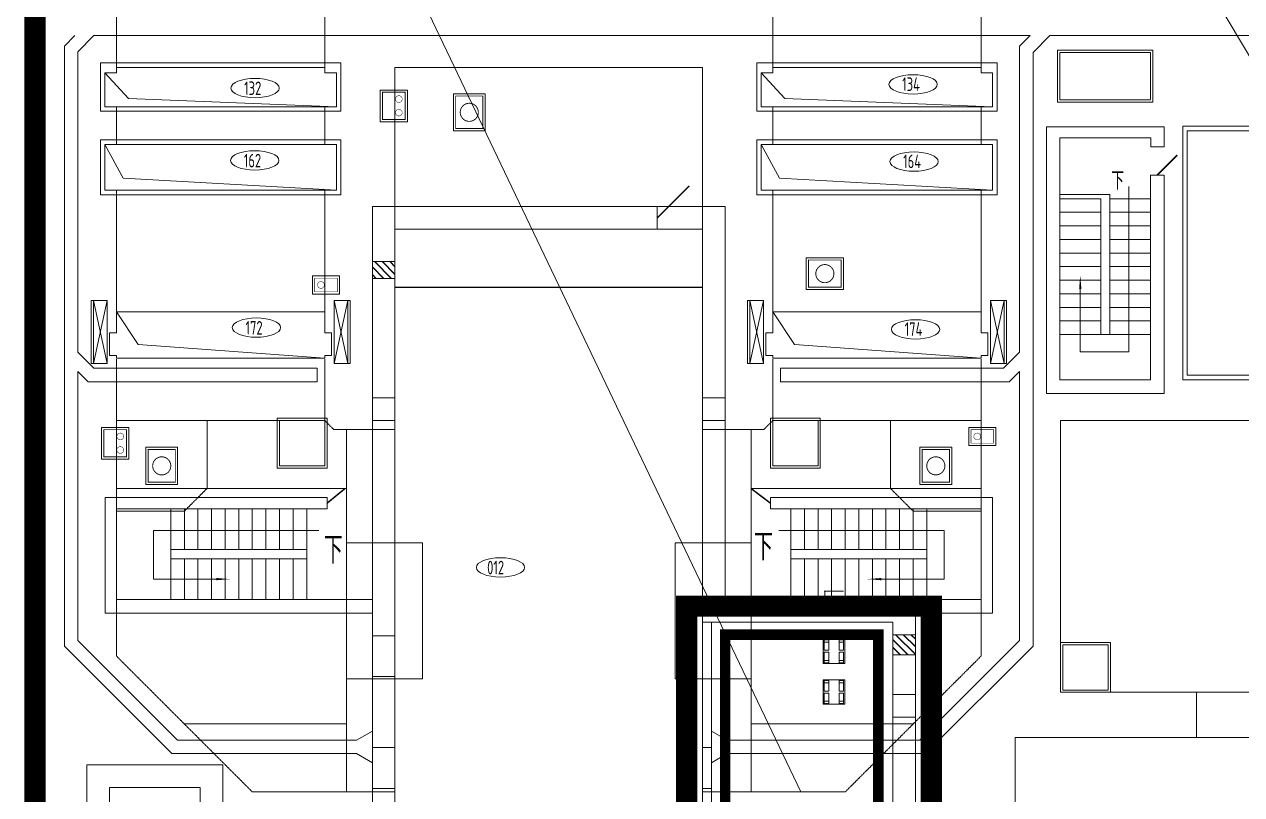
# Model space of a CAD drawing. Header units: millimetres. Extents: x 2756 to 52640, y 2442 to 34683.
# Drawn here: x 30189 to 41380, y 16659 to 23742 of the extents above; entities that cross this region are included whole.
import ezdxf

# ---------------------------------------------------------------- set-up
doc = ezdxf.new("R2010")
doc.units = ezdxf.units.MM
doc.linetypes.add('ACAD_ISO02W100', pattern=[15, 12, -3])
for name, color, linetype, lineweight in [('A', 1, 'Continuous', 0), ('D0墙体', 7, 'Continuous', 0), ('D0标注及说明', 7, 'Continuous', 0), ('D1墙体', 7, 'Continuous', 0), ('D2墙体', 7, 'Continuous', 0), ('SFS-A', 1, 'Continuous', 0)]:
    doc.layers.add(name, color=color, linetype=linetype, lineweight=lineweight)
doc.styles.add('文字及标注', font='tssdeng.shx', dxfattribs={"width": 0.7, "bigfont": 'hztxt.shx'})

msp = doc.modelspace()

# ---------------------------------------------------------------- hatches: boundary and pattern name
at = {"layer": 'D2墙体'}
h = msp.add_hatch(dxfattribs=at)
h.set_pattern_fill('JIS_RC_30', color=0, scale=1.665600660477675, angle=180, style=0)
h.set_pattern_definition([(315, (156949.9787041513, -398705.6152542201), (-35.33272565317667, -35.33272565317666), []), (315, (156951.6443047969, -398705.6152542201), (-35.33272565317667, -35.33272565317666), []), (315, (156953.3099054669, -398705.6152542201), (-35.33272565317667, -35.33272565317666), [])])
h.paths.add_polyline_path([(33388.49170062746, 21406.01940386221), (33596.69178318008, 21406.01940386221), (33596.69178318008, 21560.08746496067), (33388.49170062746, 21560.08746496067)])
h = msp.add_hatch(dxfattribs=at)
h.set_pattern_fill('JIS_RC_30', color=0, scale=1.665600660477675, angle=180, style=0)
h.set_pattern_definition([(315, (231540.1301241348, 204543.1872677299), (-35.33272565317667, -35.33272565317666), []), (315, (231541.7957247804, 204543.1872677299), (-35.33272565317667, -35.33272565317666), []), (315, (231543.4613254504, 204543.1872677299), (-35.33272565317667, -35.33272565317666), [])])
h.paths.add_polyline_path([(38172.92959783491, 17945.73403172105), (38172.92959783491, 18128.95010437016), (38381.12968041174, 18128.95010437016), (38381.12968041174, 17945.73403172105)])

# ---------------------------------------------------------------- linework, layer by layer
at = {"color": 5, "const_width": 194.8072896}
msp.add_lwpolyline([(52417.65409567681, 24449.53920148351), (30286.67587989834, 24449.53920148351), (30286.67587989834, 14727.3261643794), (36277.9434371531, 14727.3261643794), (36277.9434371531, 18391.64761781032), (38527.23514761202, 18391.64761781032), (38527.23514761202, 14718.72547315541), (44235.35059257931, 14718.72547315541), (44235.35059257931, 18391.64761781032), (46484.64230303801, 18391.64761781032), (46484.64230303801, 14831.42620603382), (52333.24306460153, 14831.42620603382)], dxfattribs=at)
at = {"color": 1, "const_width": 97.40364480000002}
msp.add_lwpolyline([(36632.24898693021, 15987.82045532719), (36632.24898693021, 18129.16134705688), (38038.97339314673, 18129.16134705688), (38038.97339314673, 15620.69596929537)], dxfattribs=at)
at = {"layer": 'A', "color": 1, "linetype": 'ByBlock', "lineweight": 0}
msp.add_line((37327.6793504144, 16684.04153141021), (32854.79133738772, 26049.63937339993), dxfattribs=at)
at = {"layer": 'A', "color": 3, "linetype": 'ByBlock', "lineweight": 0}
msp.add_line((45402.71214602873, 16807.17337920007), (39904.44637235449, 26049.63939459986), dxfattribs=at)
at = {"layer": 'D0墙体', "color": 0, "linetype": 'ACAD_ISO02W100'}
for p, q in [((31035.83076769192, 24448.42497845684), (31035.83076769192, 23346.44417332477)), ((32951.27152724503, 24448.42497845684), (32951.27152724503, 23346.44417332477)), ((37069.46916028866, 24448.42497845684), (37069.46916028866, 23346.44417332477)), ((38984.9099198413, 24448.42497845684), (38984.9099198413, 23346.44417332477)), ((36424.04890435337, 23346.44417332477), (33596.69178318008, 23346.44417332477)), ((33596.69178318008, 21857.81358302783), (33596.69178318008, 23346.44417332477)), ((36424.04890435337, 21857.81358302783), (36424.04890435337, 23346.44417332477)), ((31035.83076769192, 22984.17602966158), (31035.83076769192, 22638.5638926189)), ((32951.27152724503, 22984.17602966158), (32951.27152724503, 22638.5638926189)), ((37069.46916028866, 22984.17602966158), (37069.46916028866, 22638.5638926189)), ((38984.9099198413, 22984.17602966158), (38984.9099198413, 22638.5638926189)), ((40879.53067111698, 20514.92305051608), (40879.53067111698, 22763.48394216006)), ((40879.53067111698, 22763.48394216006), (43007.33551489757, 22763.48394216006)), ((31035.83076769192, 22215.91772501628), (31035.83076769192, 21099.96528250599)), ((32951.27152724503, 22215.91772501628), (32951.27152724503, 21099.96528250599)), ((37069.46916028866, 22215.91772501628), (37069.46916028866, 21099.96528250599)), ((38984.9099198413, 22215.91772501628), (38984.9099198413, 21099.96528250599)), ((31035.83076769192, 20662.74510912961), (31035.83076769192, 17933.242026769)), ((32951.27152724503, 20662.74510912961), (32951.27152724503, 20098.52288538954)), ((37069.46916028866, 20662.74510912961), (37069.46916028866, 20098.52288538954)), ((38984.9099198413, 20662.74510912961), (38984.9099198413, 17933.242026769)), ((43007.33551489757, 20514.92305051608), (40879.53067111698, 20514.92305051608)), ((32951.27152724503, 20098.52288538954), (31035.83076769192, 20098.52288538954)), ((31868.63109795129, 20098.52288538954), (31868.63109795129, 19473.922637707)), ((32951.27152724503, 20098.52288538954), (33034.55156028023, 20015.24285236295)), ((37069.46916028866, 20098.52288538954), (36986.18912725299, 20015.24285236295)), ((37069.46916028866, 20098.52288538954), (38984.9099198413, 20098.52288538954)), ((38152.10958960615, 20098.52288538954), (38152.10958960615, 19473.922637707)), ((33596.69178318008, 20015.24285236295), (33034.55156028023, 20015.24285236295)), ((33151.14360652058, 20015.24285236295), (33151.14360652058, 18974.24243956609)), ((36424.04890435337, 20015.24285236295), (36986.18912725299, 20015.24285236295)), ((36869.59708101288, 20015.24285236295), (36869.59708101288, 18974.24243956609)), ((33151.14360652058, 19473.922637707), (31035.83076769192, 19473.922637707)), ((31868.63109795129, 19473.922637707), (31660.43101537423, 19265.72255515438)), ((38984.9099198413, 19474.17883774711), (36869.59708101288, 19474.17883774711)), ((38152.10958960615, 19473.922637707), (38360.30967215876, 19265.72255515438)), ((31660.43101537423, 19265.72255515438), (31035.83076769192, 19265.72255515438)), ((38360.30967215876, 19265.72255515438), (38984.9099198413, 19265.72255515438)), ((33151.14360652058, 18974.24243956609), (33596.69178318008, 18974.24243956609)), ((33151.14360652058, 17725.04194421638), (33151.14360652058, 18974.24243956609)), ((36869.59708101288, 18974.24243956609), (36424.04890435337, 18974.24243956609)), ((36869.59708101288, 17725.04194421638), (36869.59708101288, 18974.24243956609)), ((31035.83076769192, 17933.242026769), (32285.03126308098, 16684.04153141021)), ((38984.9099198413, 17933.242026769), (37735.70942447646, 16684.04153141021)), ((33151.14360652058, 16684.04153141021), (33151.14360652058, 17725.04194421638)), ((33151.14360652058, 17725.04194421638), (33596.69178318008, 17725.04194421638)), ((36869.59708101288, 17725.04194421638), (36424.04890435337, 17725.04194421638)), ((36869.59708101288, 16684.04153141021), (36869.59708101288, 17725.04194421638)), ((33151.14360652058, 17310.24391091024), (31658.82888356884, 17310.24391091024)), ((36869.59708101288, 17310.24391091024), (38361.91180398836, 17310.24391091024)), ((33596.69178318008, 16684.04153141021), (32285.03126308098, 16684.04153141021)), ((36424.04890435337, 16684.04153141021), (37735.70942447646, 16684.04153141021))]:
    msp.add_line(p, q, dxfattribs=at)
at = {"layer": 'D0墙体', "color": 0}
for p, q in [((30556.97057780376, 23542.44817741102), (30652.44668931174, 23637.92428890386)), ((30681.89062734492, 23490.70459868354), (30829.11031758352, 23637.92428890386)), ((39245.76239145556, 23637.92428890386), (30829.11031758352, 23637.92428890386)), ((30907.04264300349, 23637.92428890386), (39434.32617167229, 23637.92428890386)), ((39434.32617167229, 23637.92428890386), (39338.85006018807, 23542.44817741102)), ((39618.13409730405, 23637.92428890386), (39463.77010972946, 23483.56030132939)), ((42965.39957191268, 23637.92428890386), (39618.13409730405, 23637.92428890386)), ((39665.12182140126, 23637.92428890386), (43394.29174196962, 23637.92428890386)), ((30556.97057780376, 18024.85006309676), (30556.97057780376, 23542.44817741102)), ((39338.85006018807, 20726.68476632066), (39338.85006018807, 23542.44817741102)), ((30681.89062734492, 20726.68476632066), (30681.89062734492, 23490.70459868354)), ((39463.77010972946, 18024.85006309676), (39463.77010972946, 23483.56030132939)), ((31035.83076769192, 23296.47615351193), (30929.6487256024, 23296.47615351193)), ((30929.6487256024, 23296.47615351193), (30929.6487256024, 22984.17602966158)), ((31146.5866054642, 23061.47724186713), (30929.6487256024, 23296.47615351193)), ((31035.83076769192, 23346.44417332477), (31035.83076769192, 23296.47615351193)), ((31035.83076769192, 23346.44417332477), (32951.27152724503, 23346.44417332477)), ((32951.27152724503, 23346.44417332477), (32951.27152724503, 23296.47615351193)), ((32951.27152724503, 23296.47615351193), (33057.45356935853, 23296.47615351193)), ((33057.45356935853, 23296.47615351193), (33057.45356935853, 22984.17602966158)), ((37069.46916028866, 23296.47615351193), (36963.28711817492, 23296.47615351193)), ((36963.28711817492, 23296.47615351193), (36963.28711817492, 22984.17602966158)), ((37180.22499803602, 23061.47724186713), (36963.28711817492, 23296.47615351193)), ((37069.46916028866, 23346.44417332477), (37069.46916028866, 23296.47615351193)), ((38984.9099198413, 23346.44417332477), (37069.46916028866, 23346.44417332477)), ((38984.9099198413, 23346.44417332477), (38984.9099198413, 23296.47615351193)), ((38984.9099198413, 23296.47615351193), (39091.09196193083, 23296.47615351193)), ((39091.09196193083, 23296.47615351193), (39091.09196193083, 22984.17602966158)), ((33057.45356935853, 22984.17602966158), (31146.5866054642, 23061.47724186713)), ((39091.09196193083, 22984.17602966158), (37180.22499803602, 23061.47724186713)), ((30929.6487256024, 22984.17602966158), (33057.45356935853, 22984.17602966158)), ((39091.09196193083, 22984.17602966158), (36963.28711817492, 22984.17602966158)), ((39584.52615762022, 20348.36298446302), (39584.52615762022, 22800.77599914992)), ((39584.52615762022, 22800.77599914992), (40667.16658691395, 22800.77599914992)), ((40837.89065463547, 20473.28303400139), (40837.89065463547, 22805.12395866882)), ((40837.89065463547, 22805.12395866882), (43048.9755314033, 22805.12395866882)), ((31097.67093417616, 22328.51314984486), (30929.6487256024, 22638.5638926189)), ((37131.30932677243, 22328.51314984486), (36963.28711817492, 22638.5638926189)), ((39709.4462071374, 20473.28303400139), (39709.4462071374, 22699.61398047223)), ((33057.45356935853, 22215.91772501628), (31097.67093417616, 22328.51314984486)), ((39091.09196193083, 22215.91772501628), (37131.30932677243, 22328.51314984486)), ((40542.24653739677, 22356.51601349461), (40542.24653739677, 20473.28303400139)), ((40542.24653739677, 22356.51601349461), (40667.16658691395, 22356.51601349461)), ((40667.16658691395, 20348.36298446302), (40667.16658691395, 22356.51601349461)), ((40167.48638877281, 20889.68319911897), (40167.48638877281, 22177.53549202243)), ((40342.7474647575, 22250.8578695633), (40342.7474647575, 20730.47486329722)), ((33388.49170062746, 22066.01366557754), (33388.49170062746, 14685.32073883401)), ((36632.24898693021, 22066.01366557754), (33388.49170062746, 22066.01366557754)), ((36632.24898693021, 22066.01366557754), (36632.24898693021, 18453.74223316312)), ((39709.4462071374, 22138.88369448672), (40084.20635576136, 22138.88369448672)), ((40084.20635573714, 20889.68319911897), (40084.20635573714, 22138.88369448672)), ((40167.48638877281, 22138.88369448672), (40542.24653739677, 22138.88369448672)), ((39709.4462071374, 22013.96364495149), (40084.20635576136, 22013.96364495149)), ((39709.4462071374, 22013.96364495149), (40084.20635576136, 22013.96364495149)), ((40167.48638877281, 22013.96364495149), (40542.24653739677, 22013.96364495149)), ((40167.48638877281, 22013.96364495149), (40542.24653739677, 22013.96364495149)), ((33596.69178318008, 21857.81358302783), (33596.69178318008, 14685.32073883401)), ((36424.04890435337, 21857.81358302783), (33596.69178318008, 21857.81358302783)), ((36424.04890435337, 21857.81358302783), (36424.04890435337, 15101.72090396067)), ((39709.4462071374, 21889.04359541021), (40084.20635573714, 21889.04359541021)), ((39709.4462071374, 20473.28303400139), (39709.4462071374, 21889.04359541021)), ((39709.4462071374, 21889.04359541021), (40084.20635576136, 21889.04359541021)), ((40167.48638877281, 21889.04359541021), (40542.24653739677, 21889.04359541021)), ((40167.48638877281, 21889.04359541021), (40542.24653739677, 21889.04359541021)), ((40542.24653739677, 21889.04359541021), (40542.24653739677, 20473.28303400139)), ((39709.4462071374, 21764.12354587499), (40084.20635573714, 21764.12354587499)), ((40167.48638877281, 21764.12354587499), (40542.24653739677, 21764.12354587499)), ((39709.4462071374, 21639.20349633662), (40084.20635573714, 21639.20349633662)), ((40167.48638877281, 21639.20349633662), (40542.24653739677, 21639.20349633662)), ((39709.4462071374, 21514.28344679825), (40084.20635573714, 21514.28344679825)), ((40167.48638877281, 21514.28344679825), (40542.24653739677, 21514.28344679825)), ((39709.4462071374, 21389.36339725988), (40084.20635573714, 21389.36339725988)), ((40167.48638877281, 21389.36339725988), (40542.24653739677, 21389.36339725988)), ((39709.4462071374, 21264.44334772174), (40084.20635573714, 21264.44334772174)), ((39896.32916967742, 20730.47486329722), (39896.32916967742, 21307.86297419693)), ((40167.48638877281, 21264.44334772174), (40542.24653739677, 21264.44334772174)), ((30803.47947557046, 20624.85269410387), (30803.47947557046, 21203.64892361793)), ((30949.21953334086, 21203.64892361793), (30803.47947557046, 21203.64892361793)), ((30824.29948382344, 20624.85269410387), (30824.29948382344, 21203.64892361793)), ((30824.29948382344, 20624.85269410387), (30949.21953334086, 21203.64892361793)), ((30949.21953334086, 20624.85269410387), (30824.29948382344, 21203.64892361793)), ((30949.21953334086, 20624.85269410387), (30949.21953334086, 21203.64892361793)), ((33037.88276159632, 20624.85269410387), (33037.88276159632, 21203.64892361793)), ((33037.88276159632, 21203.64892361793), (33183.62281941445, 21203.64892361793)), ((33162.80281113726, 20624.85269410387), (33037.88276159632, 21203.64892361793)), ((33037.88276159632, 20624.85269410387), (33162.80281113726, 21203.64892361793)), ((33162.80281113726, 20624.85269410387), (33162.80281113726, 21203.64892361793)), ((33183.62281941445, 20624.85269410387), (33183.62281941445, 21203.64892361793)), ((36837.1178681672, 20624.85269410387), (36837.1178681672, 21203.64892361793)), ((36982.85792593737, 21203.64892361793), (36837.1178681672, 21203.64892361793)), ((36857.93787639597, 20624.85269410387), (36857.93787639597, 21203.64892361793)), ((36857.93787639597, 20624.85269410387), (36982.85792593737, 21203.64892361793)), ((36982.85792593737, 20624.85269410387), (36857.93787639597, 21203.64892361793)), ((36982.85792593737, 20624.85269410387), (36982.85792593737, 21203.64892361793)), ((39071.52115416838, 20624.85269410387), (39071.52115416838, 21203.64892361793)), ((39071.52115416838, 21203.64892361793), (39217.26121196229, 21203.64892361793)), ((39196.44120370955, 20624.85269410387), (39071.52115416838, 21203.64892361793)), ((39071.52115416838, 20624.85269410387), (39196.44120370955, 21203.64892361793)), ((39196.44120370955, 20624.85269410387), (39196.44120370955, 21203.64892361793)), ((39217.26121196229, 20624.85269410387), (39217.26121196229, 21203.64892361793)), ((31035.83076769192, 21099.96528250599), (32951.27152724503, 21099.96528250599)), ((31035.83076769192, 21099.96528250599), (31035.83076769192, 20905.50640538931)), ((31035.83076769192, 21099.96528250599), (31235.19130465676, 20798.69434447392)), ((32951.27152724503, 21099.96528250599), (32951.27152724503, 20905.50640538931)), ((38984.9099198413, 21099.96528250599), (37069.46916028866, 21099.96528250599)), ((37069.46916028866, 21099.96528250599), (37069.46916028866, 20905.50640538931)), ((37069.46916028866, 21099.96528250599), (37268.8296972535, 20798.69434447392)), ((38984.9099198413, 21099.96528250599), (38984.9099198413, 20905.50640538931)), ((39709.4462071374, 21139.52329818349), (40084.20635573714, 21139.52329818349)), ((40167.48638877281, 21139.52329818349), (40542.24653739677, 21139.52329818349)), ((39709.4462071374, 21014.60324864826), (40084.20635573714, 21014.60324864826)), ((40167.48638877281, 21014.60324864826), (40542.24653739677, 21014.60324864826)), ((31035.83076769192, 20904.25720489296), (30973.37074293321, 20904.25720489296)), ((30973.37074293321, 20904.25720489296), (30973.37074293321, 20696.05712233103)), ((32951.27152724503, 20904.25720489296), (33013.73155202749, 20904.25720489296)), ((33013.73155202749, 20904.25720489296), (33013.73155202749, 20696.05712233103)), ((37069.46916028866, 20904.25720489296), (37007.00913552995, 20904.25720489296)), ((37007.00913552995, 20904.25720489296), (37007.00913552995, 20696.05712233103)), ((38984.9099198413, 20904.25720489296), (39047.36994460001, 20904.25720489296)), ((39047.36994460001, 20904.25720489296), (39047.36994460001, 20696.05712233103)), ((39709.4462071374, 20889.68319911897), (40542.24653739677, 20889.68319911897)), ((30681.89062734492, 20726.68476632066), (30829.11031758352, 20579.46507610302)), ((31235.19130465676, 20798.69434447392), (32951.27152724503, 20671.07311243066)), ((37268.8296972535, 20798.69434447392), (38984.9099198413, 20671.07311243066)), ((39338.85006018807, 20726.68476632066), (39191.63036994947, 20579.46507610302)), ((40342.7474647575, 20730.47486329722), (39896.32916967742, 20730.47486329722)), ((30803.47947557046, 20624.85269410387), (30949.21953334086, 20624.85269410387)), ((30973.37074293321, 20696.05712233103), (31035.83076769192, 20696.05712233103)), ((31035.83076769192, 20696.05712233103), (31035.83076769192, 20671.07311243066)), ((31035.83076769192, 20671.07311243066), (32951.27152724503, 20671.07311243066)), ((33013.73155202749, 20696.05712233103), (32951.27152724503, 20696.05712233103)), ((32951.27152724503, 20696.05712233103), (32951.27152724503, 20671.07311243066)), ((33183.62281941445, 20624.85269410387), (33037.88276159632, 20624.85269410387)), ((36837.1178681672, 20624.85269410387), (36982.85792593737, 20624.85269410387)), ((37007.00913552995, 20696.05712233103), (37069.46916028866, 20696.05712233103)), ((37069.46916028866, 20696.05712233103), (37069.46916028866, 20671.07311243066)), ((37069.46916028866, 20671.07311243066), (38984.9099198413, 20671.07311243066)), ((39047.36994460001, 20696.05712233103), (38984.9099198413, 20696.05712233103)), ((38984.9099198413, 20696.05712233103), (38984.9099198413, 20671.07311243066)), ((39217.26121196229, 20624.85269410387), (39071.52115416838, 20624.85269410387)), ((30681.89062734492, 18076.59364182144), (30681.89062734492, 20550.02113805772)), ((30681.89062734492, 20550.02113805772), (30777.36673882868, 20454.54502656477)), ((30829.11031758352, 20579.46507610302), (32880.24421335393, 20579.46507610302)), ((32880.24421335393, 20579.46507610302), (32880.24421335393, 20454.54502656477)), ((39191.63036994947, 20579.46507610302), (37140.49647417883, 20579.46507610302)), ((37140.49647417883, 20579.46507610302), (37140.49647417883, 20454.54502656477)), ((39338.85006018807, 20550.02113805772), (39243.37394868009, 20454.54502656477)), ((39338.85006018807, 18076.59364182144), (39338.85006018807, 20550.02113805772)), ((30777.3667388529, 20454.54502656477), (32880.24421335393, 20454.54502656477)), ((39243.37394868009, 20454.54502656477), (37140.49647417883, 20454.54502656477)), ((40542.24653739677, 20473.28303400139), (39709.4462071374, 20473.28303400139)), ((40542.24653739677, 20473.28303400139), (39709.4462071374, 20473.28303400139)), ((43048.9755314033, 20473.28303400139), (40837.89065463547, 20473.28303400139)), ((40667.16658691395, 20348.36298446302), (39584.52615762022, 20348.36298446302)), ((30931.73072642749, 19390.64260468355), (30931.73072642749, 18328.82218362475)), ((32972.09153552176, 19390.64260468355), (30931.73072642749, 19390.64260468355)), ((32972.09153552176, 19390.64260468355), (32972.09153552176, 19286.54256340725)), ((37048.64915203545, 19390.64260468355), (39089.00996110527, 19390.64260468355)), ((37048.64915203545, 19390.64260468355), (37048.64915203545, 19286.54256340725)), ((39089.00996110527, 19390.64260468355), (39089.00996110527, 18328.82218362475)), ((32972.09153552176, 19286.54256340725), (31035.83076769192, 19286.54256340725)), ((31035.83076769192, 19286.54256340725), (31035.83076769192, 18453.74223316312)), ((31535.5109658326, 18453.74223316312), (31535.5109658326, 19286.54256340725)), ((31660.43101537423, 18911.78241480436), (31660.43101537423, 19286.54256340725)), ((31785.35106491562, 18911.78241480436), (31785.35106491562, 19286.54256340725)), ((31910.27111445725, 18911.78241480436), (31910.27111445725, 19286.54256340725)), ((32035.19116399842, 18911.78241480436), (32035.19116399842, 19286.54256340725)), ((32160.11121353958, 18911.78241480436), (32160.11121353958, 19286.54256340725)), ((32285.03126308098, 18911.78241480436), (32285.03126308098, 19286.54256340725)), ((32409.95131259816, 18911.78241480436), (32409.95131259816, 19286.54256340725)), ((32534.87136213956, 18911.78241480436), (32534.87136213956, 19286.54256340725)), ((32659.79141168072, 18911.78241480436), (32659.79141168072, 19286.54256340725)), ((32784.71146119767, 18453.74223316312), (32784.71146119767, 19286.54256340725)), ((37048.64915203545, 19286.54256340725), (38984.9099198413, 19286.54256340725)), ((37236.02922633555, 18453.74223316312), (37236.02922633555, 19286.54256340725)), ((37360.94927587672, 18911.78241480436), (37360.94927587672, 19286.54256340725)), ((37485.86932541811, 18911.78241480436), (37485.86932541811, 19286.54256340725)), ((37610.78937493553, 18911.78241480436), (37610.78937493553, 19286.54256340725)), ((37735.70942447646, 18911.78241480436), (37735.70942447646, 19286.54256340725)), ((37860.62947401739, 18911.78241480436), (37860.62947401739, 19286.54256340725)), ((37985.54952355902, 18911.78241480436), (37985.54952355902, 19286.54256340725)), ((38110.4695730762, 18911.78241480436), (38110.4695730762, 19286.54256340725)), ((38235.38962261737, 18911.78241480436), (38235.38962261737, 19286.54256340725)), ((38360.30967215876, 18911.78241480436), (38360.30967215876, 19286.54256340725)), ((38485.22972167618, 18453.74223316312), (38485.22972167618, 19286.54256340725)), ((38984.9099198413, 19286.54256340725), (38984.9099198413, 18453.74223316312)), ((32896.68563628345, 19087.04349078299), (31376.30263002342, 19087.04349078299)), ((31376.30263002342, 19087.04349078299), (31376.30263002342, 18640.62519569407)), ((37124.05505124977, 19087.04349078299), (38644.4380575098, 19087.04349078299)), ((38644.4380575098, 19087.04349078299), (38644.4380575098, 18640.62519569407)), ((31535.5109658326, 18911.78241480436), (32784.71146119767, 18911.78241480436)), ((31535.5109658326, 18828.50238177777), (32784.71146119767, 18828.50238177777)), ((31660.43101537423, 18453.74223316312), (31660.43101537423, 18828.50238177777)), ((31785.35106491562, 18453.74223316312), (31785.35106491562, 18828.50238177777)), ((31910.27111445725, 18453.74223316312), (31910.27111445725, 18828.50238177777)), ((32035.19116399842, 18453.74223316312), (32035.19116399842, 18828.50238177777)), ((32160.11121353958, 18453.74223316312), (32160.11121353958, 18828.50238177777)), ((32285.03126308098, 18453.74223316312), (32285.03126308098, 18828.50238177777)), ((32409.95131259816, 18453.74223316312), (32409.95131259816, 18828.50238177777)), ((32534.87136213956, 18453.74223316312), (32534.87136213956, 18828.50238177777)), ((32659.79141168072, 18453.74223316312), (32659.79141168072, 18828.50238177777)), ((38485.22972167618, 18911.78241480436), (37236.02922633555, 18911.78241480436)), ((38485.22972167618, 18828.50238177777), (37236.02922633555, 18828.50238177777)), ((37360.94927587672, 18453.74223316312), (37360.94927587672, 18828.50238177777)), ((37485.86932541811, 18453.74223316312), (37485.86932541811, 18828.50238177777)), ((37610.78937493553, 18453.74223316312), (37610.78937493553, 18828.50238177777)), ((37735.70942447646, 18453.74223316312), (37735.70942447646, 18828.50238177777)), ((37860.62947401739, 18453.74223316312), (37860.62947401739, 18828.50238177777)), ((37985.54952355902, 18453.74223316312), (37985.54952355902, 18828.50238177777)), ((38110.4695730762, 18453.74223316312), (38110.4695730762, 18828.50238177777)), ((38235.38962261737, 18453.74223316312), (38235.38962261737, 18828.50238177777)), ((38360.30967215876, 18453.74223316312), (38360.30967215876, 18828.50238177777)), ((31376.30263002342, 18640.62519569407), (31953.69074094118, 18640.62519569407)), ((38644.4380575098, 18640.62519569407), (38067.04994661603, 18640.62519569407)), ((31035.83076769192, 18453.74223316312), (33388.49170062746, 18453.74223316312)), ((38172.92959783491, 18453.74223316312), (36632.24898693021, 18453.74223316312)), ((38984.9099198413, 18453.74223316312), (36632.24898693021, 18453.74223316312)), ((30931.73072642749, 18328.82218362475), (33388.49170062746, 18328.82218362475)), ((38172.92959783491, 18245.54215061027), (36424.04890435337, 18245.54215061027)), ((36507.32893738881, 18245.54215061027), (36507.32893738881, 15101.72090396067)), ((38172.92959783491, 16350.92139931922), (38172.92959783491, 18245.54215061027)), ((38381.12968041174, 16350.92139931922), (38381.12968041174, 18328.82218362475)), ((39089.00996110527, 18328.82218362475), (38381.12968041174, 18328.82218362475)), ((30556.97057780376, 18024.85006309676), (31545.92096998365, 17035.89967093806)), ((30681.89062734492, 18076.59364182144), (31597.66454871403, 17160.81972047631)), ((39338.85006018807, 18076.59364182144), (38423.07613884317, 17160.81972047631)), ((39463.77010972946, 18024.85006309676), (38474.81971754981, 17035.89967093806)), ((33244.2464521768, 17160.81972047631), (33388.49170062746, 17244.09975349988)), ((36651.57418583924, 17160.81972047631), (36507.32893738881, 17244.09975349988)), ((31597.66454871403, 17160.81972047631), (33244.2464521768, 17160.81972047631)), ((38423.07613884317, 17160.81972047631), (36651.57418583924, 17160.81972047631)), ((31545.92096998365, 17035.89967093806), (33244.2464521768, 17035.89967093806)), ((33244.2464521768, 17035.89967093806), (33388.49170062746, 16952.61963791438)), ((36651.57418583924, 17035.89967093806), (36507.32893738881, 16952.61963791438)), ((38474.81971754981, 17035.89967093806), (36651.57418583924, 17035.89967093806))]:
    msp.add_line(p, q, dxfattribs=at)
for points in [[(40563.0665456253, 23025.81811692464), (39688.62619890863, 23025.81811692464), (39688.62619890863, 23504.67830680395), (40563.0665456253, 23504.67830680395)], [(30888.00870909644, 22942.53601314678), (33099.09358588824, 22942.53601314678), (33099.09358588824, 23388.08418983655), (30888.00870909644, 23388.08418983655)], [(39132.73197846077, 22942.53601314678), (36921.64710166896, 22942.53601314678), (36921.64710166896, 23388.08418983655), (39132.73197846077, 23388.08418983655)], [(30888.00870909644, 22174.27770850449), (33099.09358588824, 22174.27770850449), (33099.09358588824, 22680.20390913347), (30888.00870909644, 22680.20390913347)], [(30929.6487256024, 22215.91772501628), (33057.45356935853, 22215.91772501628), (33057.45356935853, 22638.5638926189), (30929.6487256024, 22638.5638926189)], [(39132.73197846077, 22174.27770850449), (36921.64710166896, 22174.27770850449), (36921.64710166896, 22680.20390913347), (39132.73197846077, 22680.20390913347)], [(39091.09196193083, 22215.91772501628), (36963.28711817492, 22215.91772501628), (36963.28711817492, 22638.5638926189), (39091.09196193083, 22638.5638926189)], [(33388.49170062746, 21406.01940386221), (33596.69178318008, 21406.01940386221), (33596.69178318008, 21560.08746496067), (33388.49170062746, 21560.08746496067)], [(33388.49170062746, 20098.52288538954), (33596.69178318008, 20098.52288538954), (33596.69178318008, 20306.72296795124), (33388.49170062746, 20306.72296795124)], [(36424.04890435337, 20098.52288538954), (36632.24898693021, 20098.52288538954), (36632.24898693021, 20306.72296795124), (36424.04890435337, 20306.72296795124)], [(32514.05135388635, 20119.34289364834), (32972.09153552176, 20119.34289364834), (32972.09153552176, 19661.30271201013), (32514.05135388635, 19661.30271201013)], [(37506.68933364688, 20119.34289364834), (37048.64915203545, 20119.34289364834), (37048.64915203545, 19661.30271201013), (37506.68933364688, 19661.30271201013)], [(33596.69178318008, 17725.04194421638), (33848.61388308773, 17725.04194421638), (33848.61388308773, 18974.24243956609), (33596.69178318008, 18974.24243956609)], [(36172.12680444503, 17725.04194421638), (36424.04890435337, 17725.04194421638), (36424.04890435337, 18974.24243956609), (36172.12680444503, 18974.24243956609)], [(38172.92959783491, 17945.73403172081), (38381.12968041174, 17945.73403172081), (38381.12968041174, 18128.95010437016), (38172.92959783491, 18128.95010437016)], [(40173.73239124878, 17600.12189468104), (39715.69220961336, 17600.12189468104), (39715.69220961336, 18058.1620763104), (40173.73239124878, 18058.1620763104)], [(38172.92959783491, 17371.10180385425), (38381.12968041174, 17371.10180385425), (38381.12968041174, 17579.30188641898), (38172.92959783491, 17579.30188641898)], [(33388.49170062746, 16715.27154379865), (33596.69178318008, 16715.27154379865), (33596.69178318008, 17093.77929388444), (33388.49170062746, 17093.77929388444)], [(36424.04890435337, 16715.27154379865), (36507.32893738881, 16715.27154379865), (36507.32893738881, 17093.77929388444), (36424.04890435337, 17093.77929388444)]]:
    msp.add_lwpolyline(points, close=True, dxfattribs=at)
at = {"layer": 'D0墙体', "color": 0, "linetype": 'ACAD_ISO02W100'}
for points in [[(40542.24653739677, 23046.63812517459), (39709.4462071374, 23046.63812517459), (39709.4462071374, 23483.858298554), (40542.24653739677, 23483.858298554)], [(32534.87136213956, 20098.52288538954), (32951.27152724503, 20098.52288538954), (32951.27152724503, 19682.12272027196), (32534.87136213956, 19682.12272027196)], [(37485.86932541811, 20098.52288538954), (37069.46916028866, 20098.52288538954), (37069.46916028866, 19682.12272027196), (37485.86932541811, 19682.12272027196)], [(43046.89353055399, 17600.12189468104), (39715.69220961336, 17600.12189468104), (39715.69220961336, 20098.52288538954), (43046.89353055399, 20098.52288538954)], [(40152.91238297182, 17620.94190294287), (39736.51221786634, 17620.94190294287), (39736.51221786634, 18037.34206805765), (40152.91238297182, 18037.34206805765)], [(41797.6930352136, 17183.72172955438), (40964.89270497797, 17183.72172955438), (40964.89270497797, 17600.12189468104), (41797.6930352136, 17600.12189468104)], [(43463.29369570813, 14685.32073883401), (39299.29204450813, 14685.32073883401), (39299.29204450813, 17183.72172955438), (43463.29369570813, 17183.72172955438)]]:
    msp.add_lwpolyline(points, close=True, dxfattribs=at)
at = {"layer": 'D0墙体', "color": 0}
for points in [[(39896.32916967742, 21307.86297419693, 20.82000825597093, 0, 0), (39896.32916967742, 21435.7902768605, 0, 0, 0)], [(31953.69074094118, 18640.62519569407, 20.82000825597093, 0, 0), (32081.61804357762, 18640.62519569407, 0, 0, 0)], [(38067.04994661603, 18640.62519569407, 20.82000825597093, 0, 0), (37939.12264393139, 18640.62519569407, 0, 0, 0)]]:
    msp.add_lwpolyline(points, format="xyseb", dxfattribs=at)
at = {"layer": 'D0墙体', "color": 0, "const_width": 12.49200495358256}
msp.add_lwpolyline([(33596.73945436985, 21322.73937083586), (36424.09657554314, 21322.73937083586)], dxfattribs=at)
at = {"layer": 'D0墙体', "color": 0}
for points in [[(31722.89104015715, 14477.12065628116), (32014.37115572099, 14477.12065628116), (32014.37115572099, 16933.88163047787), (30765.17066038059, 16933.88163047787), (30765.17066038059, 14477.12065628116), (31389.7709080629, 14477.12065628116)], [(31722.89104015715, 14685.32073883401), (31806.17107319259, 14685.32073883401), (31806.17107319259, 16725.68154792502), (30973.37074293321, 16725.68154792502), (30973.37074293321, 14685.32073883401), (31389.7709080629, 14685.32073883401)]]:
    msp.add_lwpolyline(points, dxfattribs=at)
at = {"layer": 'D0标注及说明', "color": 0, "extrusion": (0, 0, -1)}
for centre, major_axis, ratio in [((38359.61622726437, 23190.08673035484), (222.0800880636899, 9.518938415054611e-14), 0.3999999999999999), ((32310.15837407517, 23156.09357693736), (222.0800880636899, 9.518938415054612e-14), 0.4000000000000001), ((32307.31197314928, 22490.92927288046), (222.0800880636899, 9.518938415054611e-14), 0.3999999999999999), ((38368.43177962032, 22480.12329362045), (222.08008806369, 9.518938415054612e-14), 0.3999999999999999), ((32322.80136840799, 20953.57280723137), (222.0800880636899, 9.518938415054612e-14), 0.4000000000000001), ((38382.12490246547, 20937.26932540539), (222.0800880636899, 9.518938415054612e-14), 0.4000000000000001), ((34566.58047617887, 18748.42002006635), (222.0800880636899, 9.518938415054612e-14), 0.4000000000000001)]:
    msp.add_ellipse(centre, major_axis=major_axis, ratio=ratio, dxfattribs=at)
at = {"layer": 'D1墙体', "color": 0}
for p, q in [((33710.36902825985, 23138.24409075981), (33460.52892920151, 23138.24409075981)), ((33460.52892920151, 23138.24409075981), (33460.52892920151, 22846.76397518363)), ((33710.36902825985, 22846.76397518363), (33710.36902825985, 23138.24409075981)), ((34133.84799620052, 23103.82757668235), (34425.32811178881, 23103.82757668235)), ((34133.84799620052, 23103.82757668235), (34133.84799620052, 22762.37944128111)), ((34425.32811178881, 23103.82757668235), (34425.32811178881, 22762.37944128111)), ((33460.52892920151, 22846.76397518363), (33710.36902825985, 22846.76397518363)), ((34425.32811178881, 22762.37944128111), (34133.84799620052, 22762.37944128111)), ((37719.05341797098, 21595.48147898752), (37377.60528257591, 21595.48147898752)), ((37377.60528257591, 21595.48147898752), (37377.60528257591, 21304.00136342019)), ((37719.05341797098, 21304.00136342019), (37719.05341797098, 21595.48147898752)), ((33087.43438124782, 21428.9214129496), (32837.59428218901, 21428.9214129496)), ((32837.59428218901, 21428.9214129496), (32837.59428218901, 21262.3613469055)), ((33087.43438124782, 21262.3613469055), (33087.43438124782, 21428.9214129496)), ((37377.60528257591, 21304.00136342019), (37719.05341797098, 21304.00136342019)), ((32837.59428218901, 21262.3613469055), (33087.43438124782, 21262.3613469055)), ((31149.50801279614, 20036.06286062501), (30899.66791371358, 20036.06286062501)), ((30899.66791371358, 20036.06286062501), (30899.66791371358, 19744.58274503346)), ((31149.50801279614, 19744.58274503346), (31149.50801279614, 20036.06286062501)), ((39121.07277384409, 20036.06286062501), (38871.23267476106, 20036.06286062501)), ((38871.23267476106, 20036.06286062501), (38871.23267476106, 19869.50279457486)), ((39121.07277384409, 19869.50279457486), (39121.07277384409, 20036.06286062501)), ((31306.49087502723, 19852.84678796344), (31597.97099061552, 19852.84678796344)), ((31306.49087502723, 19852.84678796344), (31306.49087502723, 19511.3986525714)), ((31597.97099061552, 19852.84678796344), (31597.97099061552, 19511.3986525714)), ((38421.89385464773, 19852.84678797252), (38421.89385464773, 19511.3986525714)), ((38422.76969691747, 19852.84678797252), (38714.24981252998, 19852.84678797252)), ((38714.24981252998, 19852.84678797252), (38714.24981252998, 19511.3986525714)), ((38871.23267476106, 19869.50279457486), (39121.07277384409, 19869.50279457486)), ((30899.66791371358, 19744.58274503346), (31149.50801279614, 19744.58274503346)), ((31597.97099061552, 19511.3986525714), (31306.49087502723, 19511.3986525714)), ((38714.24981252998, 19511.3986525714), (38422.76969691747, 19511.3986525714)), ((37721.13541872366, 18531.38319887166), (37542.08334770086, 18531.38319887166)), ((37549.16215051137, 18443.10636385359), (37549.16215051137, 18526.38639688006)), ((37531.67334357472, 18089.39208868661), (37531.67334357472, 17864.53599952246)), ((37531.67334357472, 18089.39208868661), (37731.54542282582, 18089.39208868661)), ((37543.1243481134, 17986.33304781691), (37543.1243481134, 18082.10508580113)), ((37543.1243481134, 18082.10508580113), (37584.76436461913, 18082.10508580113)), ((37543.1243481134, 18061.28507753919), (37584.76436461913, 18061.28507753919)), ((37584.76436461913, 18082.10508580113), (37584.76436461913, 17986.33304781691)), ((37678.45440175672, 17986.33304781691), (37678.45440175672, 18082.10508580113)), ((37678.45440175672, 18082.10508580113), (37720.0944182869, 18082.10508580113)), ((37678.45440175672, 18061.28507753919), (37720.0944182869, 18061.28507753919)), ((37720.0944182869, 18082.10508580113), (37720.0944182869, 17986.33304781691)), ((37731.54542282582, 17864.53599952246), (37731.54542282582, 18089.39208868661)), ((37584.76436461913, 17986.33304781691), (37543.1243481134, 17986.33304781691)), ((37543.1243481134, 17967.59504039228), (37543.1243481134, 17871.82300241422)), ((37584.76436461913, 17967.59504039228), (37543.1243481134, 17967.59504039228)), ((37584.76436461913, 17871.82300241422), (37584.76436461913, 17967.59504039228)), ((37720.0944182869, 17986.33304781691), (37678.45440175672, 17986.33304781691)), ((37678.45440175672, 17967.59504039228), (37678.45440175672, 17871.82300241422)), ((37720.0944182869, 17967.59504039228), (37678.45440175672, 17967.59504039228)), ((37720.0944182869, 17871.82300241422), (37720.0944182869, 17967.59504039228)), ((37531.67334357472, 17864.53599952246), (37731.54542282582, 17864.53599952246)), ((37543.1243481134, 17892.64301066383), (37584.76436461913, 17892.64301066383)), ((37543.1243481134, 17871.82300241422), (37584.76436461913, 17871.82300241422)), ((37678.45440175672, 17892.64301066383), (37720.0944182869, 17892.64301066383)), ((37678.45440175672, 17871.82300241422), (37720.0944182869, 17871.82300241422)), ((37531.67334357472, 17714.63194008093), (37531.67334357472, 17489.77585091666)), ((37531.67334357472, 17714.63194008093), (37731.54542282582, 17714.63194008093)), ((37543.1243481134, 17611.57289921111), (37543.1243481134, 17707.34493720139)), ((37543.1243481134, 17707.34493720139), (37584.76436461913, 17707.34493720139)), ((37543.1243481134, 17686.52492893653), (37584.76436461913, 17686.52492893653)), ((37584.76436461913, 17707.34493720139), (37584.76436461913, 17611.57289921111)), ((37678.45440175672, 17611.57289921111), (37678.45440175672, 17707.34493720139)), ((37678.45440175672, 17707.34493720139), (37720.0944182869, 17707.34493720139)), ((37678.45440175672, 17686.52492893653), (37720.0944182869, 17686.52492893653)), ((37720.0944182869, 17707.34493720139), (37720.0944182869, 17611.57289921111)), ((37731.54542282582, 17489.77585091666), (37731.54542282582, 17714.63194008093)), ((37584.76436461913, 17611.57289921111), (37543.1243481134, 17611.57289921111)), ((37543.1243481134, 17592.83489178648), (37543.1243481134, 17497.06285381134)), ((37584.76436461913, 17592.83489178648), (37543.1243481134, 17592.83489178648)), ((37584.76436461913, 17497.06285381134), (37584.76436461913, 17592.83489178648)), ((37720.0944182869, 17611.57289921111), (37678.45440175672, 17611.57289921111)), ((37678.45440175672, 17592.83489178648), (37678.45440175672, 17497.06285381134)), ((37720.0944182869, 17592.83489178648), (37678.45440175672, 17592.83489178648)), ((37720.0944182869, 17497.06285381134), (37720.0944182869, 17592.83489178648)), ((37531.67334357472, 17489.77585091666), (37731.54542282582, 17489.77585091666)), ((37543.1243481134, 17517.88286206117), (37584.76436461913, 17517.88286206117)), ((37543.1243481134, 17497.06285381134), (37584.76436461913, 17497.06285381134)), ((37678.45440175672, 17517.88286206117), (37720.0944182869, 17517.88286206117)), ((37678.45440175672, 17497.06285381134), (37720.0944182869, 17497.06285381134))]:
    msp.add_line(p, q, dxfattribs=at)
for points, const_width in [([(33481.34893745449, 22867.58398343346), (33689.54902000734, 22867.58398343346), (33689.54902000734, 23117.42408250997), (33481.34893745449, 23117.42408250997)], 8.328003302388375), ([(34404.50810351185, 22783.19944953397), (34154.6680044535, 22783.19944953397), (34154.6680044535, 23083.00756842355), (34404.50810351185, 23083.00756842355)], 8.328003302388375), ([(37698.23340971823, 21324.82137167026), (37698.23340971823, 21574.66147073769), (37398.42529082889, 21574.66147073769), (37398.42529082889, 21324.82137167026)], 8.328003302388375), ([(32858.41429041777, 21283.18135515836), (33066.61437299461, 21283.18135515836), (33066.61437299461, 21408.10140469673), (32858.41429041777, 21408.10140469673)], 4.164001651194187), ([(30920.48792196609, 19765.40275329552), (31128.68800451871, 19765.40275329552), (31128.68800451871, 20015.24285236295), (30920.48792196609, 20015.24285236295)], 8.328003302388375), ([(38892.05268301428, 19890.32280282458), (39100.2527655669, 19890.32280282458), (39100.2527655669, 20015.24285236295), (38892.05268301428, 20015.24285236295)], 4.164001651194187), ([(31577.15098236277, 19532.21866082112), (31327.31088330442, 19532.21866082112), (31327.31088330442, 19832.02677971069), (31577.15098236277, 19832.02677971069)], 8.328003302388375), ([(38693.42980425278, 19532.21866083323), (38443.58970519467, 19532.21866083323), (38443.58970519467, 19832.02677971069), (38693.42980425278, 19832.02677971069)], 8.328003302388375)]:
    msp.add_lwpolyline(points, close=True, dxfattribs=dict(at, const_width=const_width))
at = {"layer": 'D1墙体', "color": 0, "const_width": 4.164001651194187}
for points in [[(33600.85578483072, 23054.96405773333, 1), (33663.31580961318, 23054.96405773333, 1)], [(33600.85578483072, 22930.04400821021, -1), (33663.31580961318, 22930.04400821021, -1)], [(32884.64750083568, 21345.64137992301, -1), (32947.10752559415, 21345.64137992301, -1)], [(31039.99476934233, 19952.78282759842, 1), (31102.45479412525, 19952.78282759842, 1)], [(38918.28589340797, 19952.78282759842, -1), (38980.74591816645, 19952.78282759842, -1)], [(31039.99476934233, 19827.86277806005, -1), (31102.45479412525, 19827.86277806005, -1)]]:
    msp.add_lwpolyline(points, format="xyb", close=True, dxfattribs=at)
at = {"layer": 'D1墙体', "color": 0, "const_width": 8.328003302388375}
for points in [[(34211.26806668271, 22885.48058136334, 1580.885108744677), (34211.14778865929, 22885.65359875272)], [(37595.95227791005, 21518.06140850522, -1580.885108744677), (37595.77926052976, 21518.18168653795)], [(31383.91094553386, 19634.49979265025, 1580.885108744677), (31383.79066748577, 19634.67281003986)], [(38500.1897674241, 19634.49979265025, 1580.885108744677), (38500.06948937624, 19634.67281003986)]]:
    msp.add_lwpolyline(points, format="xyb", dxfattribs=at)
at = {"layer": 'D2墙体', "color": 0}
for p, q in [((36007.64873922346, 21857.81358302783), (36007.64873922346, 22066.01366557754)), ((36424.04890435337, 21857.81358302783), (36424.04890435337, 22066.01366557754)), ((33388.49170062746, 18120.6221010719), (33596.69178318008, 18120.6221010719)), ((33388.49170062746, 17745.86195246913), (33596.69178318008, 17745.86195246913))]:
    msp.add_line(p, q, dxfattribs=at)
at = {"layer": 'SFS-A', "color": 0, "ltscale": 2}
for p, q in [((40667.16658691395, 22800.77599914992), (40667.16658691395, 22699.61398047223)), ((39709.4462071374, 22699.61398047223), (40545.61538595762, 22699.61398047223)), ((40545.61538595762, 22699.61398047223), (40545.61538595762, 22616.39087205395)), ((40545.61538595762, 22616.39087205395), (40667.16658691395, 22616.39087205395)), ((40667.16658691395, 22616.39087205395), (40667.16658691395, 22699.61398047223)), ((40604.70656215548, 22356.51601349461), (40788.46583690806, 22540.27528824148)), ((40167.48638877281, 22177.53549202243), (39709.4462071374, 22177.53549202243))]:
    msp.add_line(p, q, dxfattribs=at)
at = {"layer": 'SFS-A', "color": 0, "ltscale": 2, "const_width": 13.880019384}
for points in [[(40604.70656215548, 22356.51601349461), (40788.46583690806, 22540.27528824148)], [(36007.64873922346, 21961.91362430123), (36302.08811965221, 22256.35300474233)], [(32972.09153552176, 19338.59258404528), (33137.59587915856, 19473.922637707)], [(37048.64915203545, 19338.59258404528), (36869.59708101288, 19474.17883774711)]]:
    msp.add_lwpolyline(points, dxfattribs=at)

# ---------------------------------------------------------------- texts
at = {"color": 0, "style": '文字及标注', "width": 0.7}
for height, p in [(166.5600660477674, (40181.49469965845, 22221.60169182686)), (249.8400990716512, (32942.28848113128, 18783.17844063105)), (249.8400990716512, (36896.52176320399, 18811.66894255593))]:
    msp.add_text('下', height=height, dxfattribs=at).set_placement(p)
at = {"layer": 'D0标注及说明', "color": 0, "style": '文字及标注', "width": 0.7}
for s, height, p in [('132', 124.9200495358256, (32209.99231330221, 23091.6175357957)), ('134', 124.9200495358255, (38259.45016651586, 23129.4411992176)), ('162', 124.9200495358255, (32207.14591237655, 22426.45323174799)), ('164', 124.9200495358256, (38268.26571884737, 22419.47776248623)), ('172', 124.9200495358256, (32222.63530765948, 20889.0967660989)), ('174', 124.9200495358256, (38281.95884169251, 20876.62379426815)), ('012', 124.9200495358256, (34443.97152320188, 18684.4664429246))]:
    msp.add_text(s, height=height, dxfattribs=at).set_placement(p)

doc.saveas('drawing.dxf')
